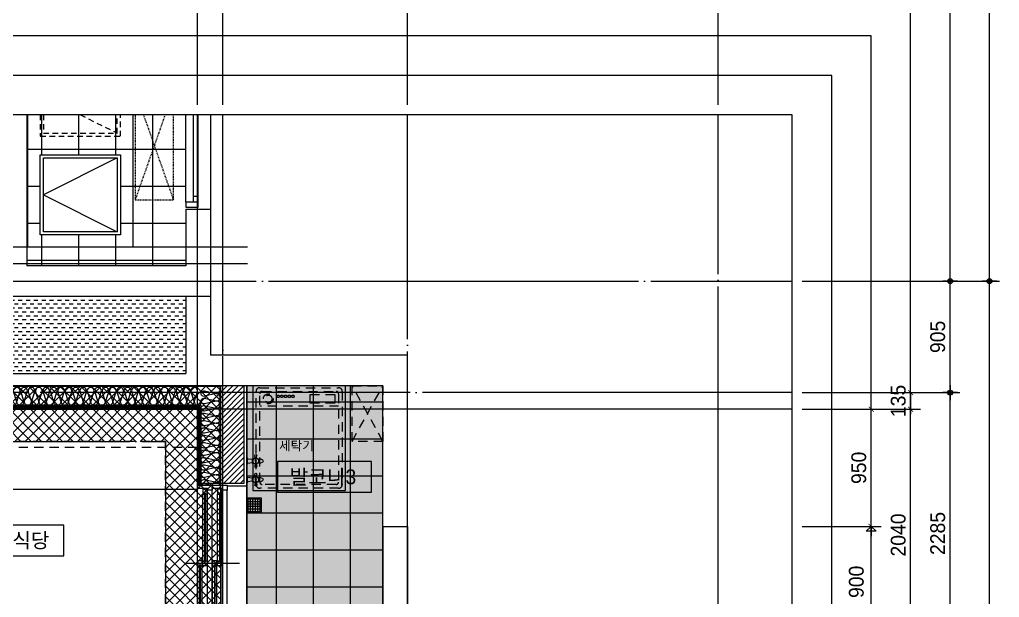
# Model space of a CAD drawing. Header units: millimetres. Extents: x -24416 to 92204, y -190080 to 23760.
# Drawn here: x 14016 to 21963, y -56785 to -52097 of the extents above; entities that cross this region are included whole.
import ezdxf
from ezdxf.enums import TextEntityAlignment as Align
from ezdxf.xclip import XClip

# ---------------------------------------------------------------- set-up
doc = ezdxf.new("R2010")
doc.units = ezdxf.units.MM
doc.header["$LTSCALE"] = 50
doc.header["$XCLIPFRAME"] = 0
for name, pattern in [('AUDIT_D_220706163347-0', [0]), ('CEN', [62, 60, -1, 0, -1]), ('HD', [2.5, 1.5, -1]), ('HID', [2.5, 1.5, -1])]:
    doc.linetypes.add(name, pattern=pattern)
doc.layers.get('defpoints').update_dxf_attribs({"color": 139})
for name, color, linetype in [('A-ELE8', 8, 'Continuous'), ('A-SOL252', 252, 'Continuous'), ('A_HAT', 8, 'Continuous'), ('AA-XXXX-DIMS', 7, 'Continuous'), ('AA-단열-바닥-욕실', 30, 'Continuous'), ('ARDM', 7, 'Continuous'), ('CEN_CON', 1, 'CEN'), ('CEN_WALL', 12, 'CEN'), ('CONC', 2, 'Continuous'), ('dan1', 7, 'HID'), ('DIM', 7, 'AUDIT_D_220706163347-0'), ('ELE3_CON', 7, 'Continuous'), ('ELE4', 4, 'Continuous'), ('ETC', 6, 'Continuous'), ('FIN', 6, 'Continuous'), ('FUR', 4, 'Continuous'), ('FUR_가구', 8, 'HD'), ('FUR_가전', 8, 'HID'), ('HAT', 9, 'Continuous'), ('INS', 252, 'Continuous'), ('INSUL', 8, 'Continuous'), ('WAL', 3, 'Continuous'), ('WAL_DRY', 7, 'Continuous'), ('WIN', 4, 'Continuous'), ('바닥타일', 8, 'Continuous'), ('수전', 4, 'Continuous'), ('실명', 3, 'AUDIT_D_220706163347-0'), ('실명박스', 7, 'AUDIT_D_220706163347-0')]:
    doc.layers.add(name, color=color, linetype=linetype)
for name, color, linetype, plot in [('AA-CEN', 1, 'CEN', False), ('AA-XXXX-MC', 153, 'AUDIT_D_220706163347-0', False), ('Defpoint', 135, 'Continuous', False), ('MC', 135, 'Continuous', False)]:
    doc.layers.add(name, color=color, linetype=linetype, plot=plot)
doc.styles.add('HAUD01', font='Dotum.ttf')
doc.styles.add('맑은 고딕', font='malgun.ttf')
doc.styles.add('맑은고딕', font='malgun.ttf', dxfattribs={"width": 0.9})
doc.dimstyles.new('DIM_40', dxfattribs={"dimscale": 40, "dimtxt": 3, "dimasz": 1, "dimexe": 2, "dimexo": 2, "dimgap": 1, "dimtad": 1, "dimdec": 0, "dimzin": 0, "dimdsep": 46, "dimtxsty": '맑은고딕', "dimblk1": 'DIMDOT', "dimblk2": 'DIMDOT', "dimsah": 1, "dimcen": 0.09, "dimdle": 2, "dimclrd": 7, "dimclre": 7, "dimclrt": 3, "dimadec": 0, "dimazin": 0, "dimtfac": 1, "dimtdec": 0, "dimtix": 1, "dimtmove": 2, "dimatfit": 3, "dimldrblk": 'DIMDOT', "dimfxl": 2, "dimtolj": 1, "dimtzin": 0, "dimarcsym": 0})
doc.dimstyles.new('MCDIM_40', dxfattribs={"dimscale": 40, "dimtxt": 3, "dimasz": 1, "dimexe": 2, "dimexo": 2, "dimgap": 1, "dimtad": 1, "dimdec": 0, "dimzin": 0, "dimdsep": 46, "dimtxsty": '맑은고딕', "dimblk1": 'ARCHTICK', "dimblk2": 'ARCHTICK', "dimsah": 1, "dimcen": 0.09, "dimdle": 2, "dimclrd": 7, "dimclre": 7, "dimclrt": 3, "dimadec": 0, "dimazin": 0, "dimtfac": 1, "dimtdec": 0, "dimtix": 1, "dimtmove": 2, "dimatfit": 3, "dimldrblk": 'ARCHTICK', "dimfxl": 1, "dimtolj": 1, "dimtzin": 0, "dimarcsym": 0})
doc.dimstyles.new('외부80-WIN', dxfattribs={"dimscale": 40, "dimtxt": 3, "dimasz": 1, "dimexe": 2, "dimexo": 2.5, "dimgap": 1.5, "dimtad": 1, "dimdec": 0, "dimzin": 0, "dimdsep": 46, "dimtxsty": '맑은고딕', "dimblk": 'DO2-2', "dimblk1": 'DO2-2', "dimblk2": 'DIMDOT', "dimcen": 0.09, "dimdle": 2, "dimclrd": 7, "dimclre": 7, "dimclrt": 3, "dimadec": 0, "dimazin": 0, "dimtfac": 1, "dimtdec": 0, "dimtix": 1, "dimtmove": 2, "dimatfit": 3, "dimldrblk": 'DO2-2', "dimfxl": 1, "dimtolj": 1, "dimtzin": 0, "dimarcsym": 0})

# ---------------------------------------------------------------- blocks, each defined once
blk = doc.blocks.new('실외기창_1000')
at = {"layer": 'WIN', "color": 8}
blk.add_line((960, 100), (40, 100), dxfattribs=at)
at = {"layer": 'WIN'}
for p, q in [((960, 36), (40, 36)), ((960, 0), (40, 0)), ((90, 36), (90, 0)), ((910, 36), (910, 0))]:
    blk.add_line(p, q, dxfattribs=at)
for points in [[(40, 100), (0, 100), (0, 0), (40, 0)], [(960, 100), (1000, 100), (1000, 0), (960, 0)]]:
    blk.add_lwpolyline(points, close=True, dxfattribs=at)
blk = doc.blocks.new('A$C24669fbc')
at = {"layer": 'Defpoint'}
blk.add_lwpolyline([(1650, 850), (0, 850), (0, 0), (1650, 0)], close=True, dxfattribs=at)
at = {"layer": 'ETC', "linetype": 'HD', "ltscale": 0.6}
for points in [[(100, 750), (750, 750), (750, 100), (100, 100)], [(125, 725), (725, 725), (725, 125), (125, 125)]]:
    blk.add_lwpolyline(points, close=True, dxfattribs=at)
blk.add_lwpolyline([(125, 125), (425, 725), (725, 125)], dxfattribs=at)
at = {"layer": 'ETC', "linetype": 'HD', "ltscale": 10}
for points in [[(1550, 750), (900, 750), (900, 100), (1550, 100)], [(1525, 725), (925, 725), (925, 125), (1525, 125)]]:
    blk.add_lwpolyline(points, close=True, dxfattribs=at)
blk.add_lwpolyline([(925, 125), (1225, 725), (1525, 125)], dxfattribs=at)
blk = doc.blocks.new('A$C8273e713')
at = {"layer": 'A-ELE8', "linetype": 'HID', "ltscale": 0.1}
for p, q in [((0, 310), (880, 0)), ((0, 0), (880, 310))]:
    blk.add_line(p, q, dxfattribs=at)
blk.add_lwpolyline([(0, 310), (880, 310), (880, 0), (0, 0)], close=True, dxfattribs=at)
blk = doc.blocks.new('U-84A(확장)1')
at = {"layer": '바닥타일'}
h = blk.add_hatch(dxfattribs=at)
h.set_pattern_fill('_USER', color=256, scale=300, double=1, pattern_type=0)
h.set_pattern_definition([(0, (498951.77, 179302.88), (0, 300), []), (90, (498951.77, 179302.88), (-300, 2e-14), [])])
h.paths.add_polyline_path([(13745, 1380), (14395, 1380), (14395, 730), (13745, 730)], flags=16)
h.paths.add_polyline_path([(14645, 1490), (14645, 200), (12840, 200), (12840, 1490)])
at = {"layer": 'CEN_CON'}
for p, q in [((14630, -300), (14630, 10635)), ((0, 0), (15195, 0))]:
    blk.add_line(p, q, dxfattribs=at)
at = {"layer": 'CONC'}
for p, q in [((14895, 0), (14895, 9745)), ((12720, 1490), (14645, 1490)), ((14645, 200), (14645, 1490)), ((14185, 200), (14645, 200)), ((14185, 200), (14185, 0)), ((14185, 0), (14895, 0))]:
    blk.add_line(p, q, dxfattribs=at)
at = {"layer": 'ELE3_CON'}
blk.add_line((13155, 0), (14185, 0), dxfattribs=at)
at = {"layer": 'MC'}
blk.add_line((14495, -300), (14495, 10635), dxfattribs=at)
blk.add_blockref('실외기창_1000', (13170, 100))
at = {"layer": 'A-ELE8', "linetype": 'HID', "ltscale": 0.1}
blk.add_blockref('A$C8273e713', (13230, 300), dxfattribs=at)
at = {"layer": 'ETC', "linetype": 'HD', "ltscale": 10}
blk.add_blockref('A$C24669fbc', (12845, 630), dxfattribs=at)
blk = doc.blocks.new('A$Ca96da67e')
at = {"layer": 'FUR_가구'}
for p, q in [((250, 450), (0, 0)), ((0, 450), (250, 0))]:
    blk.add_line(p, q, dxfattribs=at)
blk.add_lwpolyline([(250, 0), (0, 0), (0, 450), (250, 450)], close=True, dxfattribs=at)
blk = doc.blocks.new('FD')
at = {"layer": '수전'}
for p, q in [((110, -30), (10, -30)), ((110, -50), (10, -50)), ((110, -70), (10, -70)), ((30, -110), (30, -10)), ((50, -110), (50, -10)), ((70, -110), (70, -10)), ((90, -110), (90, -10)), ((110, -90), (10, -90))]:
    blk.add_line(p, q, dxfattribs=at)
for points in [[(0, -120), (120, -120), (120, 0), (0, 0)], [(10, -110), (110, -110), (110, -10), (10, -10)]]:
    blk.add_lwpolyline(points, close=True, dxfattribs=at)
blk = doc.blocks.new('수전')
at = {"layer": '수전'}
for p, q in [((0, 0), (58.5, 0, 0)), ((23.4, -71.3), (-14.8, -64.6)), ((23.4, -74.6), (-14.8, -81.3)), ((19.7, -49.8), (6.1, -63.4)), ((6.1, -63.4), (6.1, -68.2)), ((6.1, -77.6), (6.1, -82.5)), ((29.2, -7), (9.3, -7)), ((9.9, -7), (14.9, -42.9)), ((14.9, -42.9), (29.2, -42.9)), ((38.8, -49.8), (19.7, -49.8)), ((49.2, -7), (29.2, -7)), ((29.2, -42.9), (43.6, -42.9)), ((35.1, -71.3), (73.3, -64.6)), ((35.1, -74.6), (73.3, -81.3)), ((52.3, -63.4), (38.8, -49.8)), ((43.6, -42.9), (48.6, -7)), ((52.3, -68.2), (52.3, -63.4)), ((52.3, -82.5), (52.3, -77.6)), ((6.1, -82.5), (19.7, -96)), ((14.5, -117.3), (14.5, -90.9)), ((19.7, -96), (38.8, -96)), ((38.8, -96), (52.3, -82.5)), ((44, -90.9), (44, -117.3))]:
    blk.add_line(p, q, dxfattribs=at)
blk.add_circle((29.2, -72.9), 5.91, dxfattribs=at)
for centre, radius, start, end in [((11.8, 6), 13.2, 207.18523, 259.41198), ((46.7, 6), 13.2, 280.58802, 332.81477), ((-14.8, -72.9), 8.37, 90, 270), ((-12.4, -49.9), 28.1, 351.51099, 14.30798), ((70.8, -49.9), 28.1, 165.69202, 188.48901), ((73.3, -72.9), 8.37, 270, 90), ((29.2, -117.3), 14.7, 180, 0)]:
    blk.add_arc(centre, radius, start, end, dxfattribs=at)
blk = doc.blocks.new('insul1')
blk.add_lwpolyline([(0, 0, 0.480617), (0.146, 0.183), (0.004, 0.817, -1.249969), (0.296, 0.817), (0.154, 0.183, 0.480617), (0.3, 0, 0.480617)], format="xyb")
blk = doc.blocks.new('A$Cd15f0f88')
at = {"layer": 'Defpoint'}
for p, q in [((100, 1300), (340, 1300)), ((100, 0), (340, 0))]:
    blk.add_line(p, q, dxfattribs=at)
at = {"layer": 'WIN', "color": 8}
for p, q in [((100, 43), (100, 1257)), ((144, 670), (144, 1212)), ((179, 670), (179, 1212)), ((182, 55), (182, 1245)), ((220, 55), (220, 1245)), ((264, 670), (264, 1212)), ((299, 670), (299, 1212)), ((302, 55), (302, 1245)), ((340, 55), (340, 1245)), ((103, 88), (103, 630)), ((138, 88), (138, 630)), ((223, 88), (223, 630)), ((258, 88), (258, 630))]:
    blk.add_line(p, q, dxfattribs=at)
at = {"layer": 'WIN'}
blk.add_line((440, 650), (0, 650), dxfattribs=at)
for points in [[(182, 1245), (182, 1257), (100, 1257), (100, 1285), (220, 1285), (220, 1245), (182, 1245)], [(302, 1245), (302, 1257), (220, 1257), (220, 1285), (340, 1285), (340, 1245), (302, 1245)], [(164.5, 1212), (179, 1212), (179, 1252), (144, 1252), (144, 1212), (158.5, 1212)], [(158.5, 663), (164.5, 663), (164.5, 1219), (158.5, 1219), (158.5, 663)], [(284.5, 1212), (299, 1212), (299, 1252), (264, 1252), (264, 1212), (278.5, 1212)], [(278.5, 663), (284.5, 663), (284.5, 1219), (278.5, 1219), (278.5, 663)], [(123.5, 630), (138, 630), (138, 670), (103, 670), (103, 630), (117.5, 630)], [(117.5, 81), (123.5, 81), (123.5, 637), (117.5, 637), (117.5, 81)], [(164.5, 670), (179, 670), (179, 630), (144, 630), (144, 670), (158.5, 670)], [(243.5, 630), (258, 630), (258, 670), (223, 670), (223, 630), (237.5, 630)], [(237.5, 81), (243.5, 81), (243.5, 637), (237.5, 637), (237.5, 81)], [(284.5, 670), (299, 670), (299, 630), (264, 630), (264, 670), (278.5, 670)], [(123.5, 88), (138, 88), (138, 48), (103, 48), (103, 88), (117.5, 88)], [(243.5, 88), (258, 88), (258, 48), (223, 48), (223, 88), (237.5, 88)], [(182, 55), (182, 43), (100, 43), (100, 15), (220, 15), (220, 55), (182, 55)], [(302, 55), (302, 43), (220, 43), (220, 15), (340, 15), (340, 55), (302, 55)]]:
    blk.add_lwpolyline(points, dxfattribs=at)
blk = doc.blocks.new('DongSinsul_1')
at = {"layer": 'INSUL'}
blk.add_lwpolyline([(0, 0.25, 1.34403), (0.35, 0.25), (0.2, 0.75, -1.34403), (0.55, 0.75), (0.4, 0.25)], format="xyb", dxfattribs=at)
blk = doc.blocks.new('세탁기-850')
at = {"layer": 'defpoints'}
blk.add_lwpolyline([(0, 0), (-750, 0), (-750, -850), (0, -850)], close=True, dxfattribs=at)
at = {"layer": 'FUR_가전'}
blk.add_line((-55, -165), (-695, -165), dxfattribs=at)
for points in [[(-695, -830, -0.414214), (-725, -800), (-725, -45, -0.414214), (-695, -15), (-55, -15, -0.414214), (-25, -45), (-25, -800, -0.414214), (-55, -830)], [(-695, -780), (-695, -65, -0.414214), (-675, -45), (-75, -45, -0.414214), (-55, -65), (-55, -780, -0.414214), (-75, -800), (-675, -800, -0.414214)]]:
    blk.add_lwpolyline(points, format="xyb", close=True, dxfattribs=at)
blk.add_lwpolyline([(-85, -140), (-285, -140), (-285, -70), (-85, -70)], close=True, dxfattribs=at)
for centre, radius in [((-625.1, -105), 40), ((-625.1, -105), 30), ((-545.1, -85), 10), ((-515.1, -85), 10), ((-485.1, -85), 10), ((-455.1, -85), 10), ((-425.1, -85), 10)]:
    blk.add_circle(centre, radius, dxfattribs=at)
at = {"layer": 'FUR_가전', "style": '맑은 고딕'}
blk.add_text('세탁기', height=75, rotation=0, dxfattribs=at).set_placement((-537.9, -523.5))
blk = doc.blocks.new('U-84B(기본)', base_point=(204212.1, -50484.6))
at = {"layer": 'A-SOL252'}
h = blk.add_hatch(dxfattribs=at)
h.set_pattern_fill('DASH', color=256, scale=10, style=0)
h.set_pattern_definition([(2e-15, (203679.726, -50308.53), (31.75, 31.75), [31.75, -31.75])])
h.paths.add_polyline_path([(214792.1, -38759.6), (210887.1, -38759.6), (210887.1, -39384.6), (214792.1, -39384.6)])
at = {"layer": 'A_HAT'}
h = blk.add_hatch(dxfattribs=at)
h.set_pattern_fill('ANSI31', color=256, scale=10, style=0)
h.set_pattern_definition([(45, (-400, 0), (-22.4506403, 22.4506403), [])])
h.paths.add_polyline_path([(215077.1, -40274.6), (215267.1, -40274.6), (215267.1, -39484.6), (215077.1, -39484.6)])
at = {"layer": '바닥타일'}
h = blk.add_hatch(dxfattribs=at)
h.set_pattern_fill('_USER', color=256, scale=300, double=1, pattern_type=0)
h.set_pattern_definition([(0, (-400, 0), (0, 300), []), (90, (-400, 0), (-300, 2e-14), [])])
h.paths.add_polyline_path([(215287.1, -41724.6), (216392.1, -41724.6), (216392.1, -39484.6), (215287.1, -39484.6)])
at = {"layer": 'CEN_CON'}
for p, q in [((216592.1, -42204.6), (216592.1, -38454.6)), ((219112.1, -50977.8), (219112.1, -38454.6)), ((219712.1, -39539.6), (210537.1, -39539.6))]:
    blk.add_line(p, q, dxfattribs=at)
at = {"layer": 'CEN_WALL'}
blk.add_line((215092.1, -42244.6), (215092.1, -38454.6), dxfattribs=at)
at = {"layer": 'CONC'}
for p, q in [((214792.1, -38759.6), (214792.1, -39384.6)), ((214992.1, -38759.6), (214992.1, -39234.6)), ((216592.1, -39234.6), (214992.1, -39234.6)), ((216592.1, -40624.6), (216592.1, -39234.6)), ((210887.1, -39384.6), (214792.1, -39384.6)), ((210887.1, -39484.6), (214792.1, -39484.6)), ((216392.1, -39484.6), (214792.1, -39484.6)), ((216392.1, -40624.6), (216392.1, -39484.6)), ((216392.1, -40624.6), (216592.1, -40624.6))]:
    blk.add_line(p, q, dxfattribs=at)
at = {"layer": 'dan1'}
blk.add_lwpolyline([(214897.1, -42374.6), (214627.1, -42374.6), (214627.1, -39934.6), (211337.1, -39934.6), (211337.1, -43909.6)], dxfattribs=at)
at = {"layer": 'ELE3_CON'}
for p, q in [((216392.1, -40624.6), (216392.1, -41524.6)), ((216592.1, -40624.6), (216592.1, -41524.6))]:
    blk.add_line(p, q, dxfattribs=at)
at = {"layer": 'ELE4'}
blk.add_line((215287.1, -41554.6), (215287.1, -40294.6), dxfattribs=at)
at = {"layer": 'FIN'}
for p, q in [((215287.1, -40294.6), (215287.1, -39484.6)), ((215127.1, -40294.6), (215287.1, -40294.6))]:
    blk.add_line(p, q, dxfattribs=at)
at = {"layer": 'FUR'}
blk.add_lwpolyline([(214887.1, -39674.6), (214887.1, -40324.6), (211637.1, -40324.6), (211637.1, -41774.6), (213037.1, -41774.6), (213037.1, -42474.6), (211037.1, -42474.6), (211037.1, -39674.6)], close=True, dxfattribs=at)
at = {"layer": 'FUR', "linetype": 'HID'}
blk.add_lwpolyline([(214887.1, -39984.6), (211347.1, -39984.6), (211347.1, -42474.6)], dxfattribs=at)
at = {"layer": 'INS'}
for p, q in [((215072.1, -39489.6), (210897.1, -39489.6)), ((215072.1, -40289.6), (215072.1, -39489.6)), ((214917.1, -39644.6), (211007.1, -39644.6)), ((214917.1, -40289.6), (214917.1, -39644.6))]:
    blk.add_line(p, q, dxfattribs=at)
at = {"layer": 'MC'}
for p, q in [((214887.1, -45104.6), (214887.1, -38454.6)), ((219712.1, -39674.6), (210537.1, -39674.6))]:
    blk.add_line(p, q, dxfattribs=at)
at = {"layer": 'WAL'}
for p, q in [((215077.1, -40274.6), (215077.1, -39484.6)), ((215267.1, -40274.6), (215267.1, -39484.6)), ((215077.1, -40274.6), (215267.1, -40274.6))]:
    blk.add_line(p, q, dxfattribs=at)
at = {"layer": 'WAL_DRY'}
for p, q in [((214907.1, -39654.6), (211017.1, -39654.6)), ((214907.1, -40289.6), (214907.1, -39654.6)), ((214897.1, -39664.6), (211027.1, -39664.6)), ((214897.1, -40289.6), (214897.1, -39664.6))]:
    blk.add_line(p, q, dxfattribs=at)
at = {"layer": 'FUR_가구', "rotation": 180}
blk.add_blockref('A$Ca96da67e', (216392.1, -39484.6), dxfattribs=at)
at = {"layer": 'FUR_가전'}
blk.add_blockref('세탁기-850', (216087.1, -39484.6), dxfattribs=at)
at = {"layer": 'INS', "xscale": 150.0000000000001, "yscale": 150.0000000000001, "zscale": 150.0000000000001, "rotation": 90, "row_count": 1, "column_count": 13, "row_spacing": -3.155443620884047e-30, "column_spacing": 60.00000000000006}
blk.add_blockref('insul1', (215067.1, -40289.6), dxfattribs=at)
at = {"layer": 'INSUL', "xscale": -150, "yscale": 150, "zscale": 150, "row_count": 1, "column_count": 67, "row_spacing": 1, "column_spacing": -60}
blk.add_blockref('DongSinsul_1', (214917.1, -39644.6), dxfattribs=at)
at = {"layer": 'WIN'}
blk.add_blockref('A$Cd15f0f88', (214787.1, -41574.6), dxfattribs=at)
at = {"layer": '수전', "xscale": -1, "rotation": 90}
for p in [(215287.1, -40065.4), (215287.1, -40215.4)]:
    blk.add_blockref('수전', p, dxfattribs=at)
at = {"layer": '수전'}
blk.add_blockref('FD', (215287.1, -40394.6), dxfattribs=at)
blk = doc.blocks.new('A$C415C5DAF')
at = {"layer": 'AA-XXXX-MC'}
blk.add_line((2972.8, -73196.1), (2972.8, -71246.3), dxfattribs=at)
at = {"layer": 'CEN_CON'}
for p, q in [((3177.8, -73196.1), (3177.8, -71246.3)), ((4677.8, -72416.1), (4677.8, -71246.3)), ((7197.8, -72416.1), (7197.8, -71246.3)), ((-8850.8, -72596.1), (7797.8, -72596.1))]:
    blk.add_line(p, q, dxfattribs=at)
at = {"layer": '실명박스'}
for points in [[(3621.6, -74058.6), (3621.6, -74308.6), (4383.7, -74308.6), (4383.7, -74058.6)], [(973.8, -74575.7), (973.8, -74825.7), (1888.8, -74825.7), (1888.8, -74575.7)]]:
    blk.add_lwpolyline(points, close=True, dxfattribs=at)
at = {"layer": '실명', "style": 'HAUD01'}
for s, p in [('발코니3', (3990.9, -74182.7)), ('주방/식당', (1449.8, -74698.9))]:
    blk.add_text(s, height=120, dxfattribs=at).set_placement(p, align=Align.MIDDLE)
blk = doc.blocks.new('A$C1CAF0AFA')
at = {"layer": 'ETC'}
h = blk.add_hatch(dxfattribs=at)
h.set_pattern_fill('CROSS', color=256, scale=10, angle=45)
h.set_pattern_definition([(45, (139301.993, -23760), (7e-15, 89.80256), [31.75, -95.25]), (135, (139324.444, -23760), (-89.80256, 7e-15), [31.75, -95.25])])
h.paths.add_polyline_path([(17833.2, -89629), (19483.2, -89629), (19483.2, -88339), (17833.2, -88339)])
h.paths.add_polyline_path([(4908.2, -89629), (4908.2, -88524), (15858.2, -88524), (15858.2, -88349), (17703.2, -88349), (17703.2, -89629)])
h.paths.add_polyline_path([(15858.2, -81069), (16963.2, -81069), (16963.2, -78829), (15858.2, -78829)])
h.paths.add_polyline_path([(17858.2, -81269), (19483.2, -81269), (19483.2, -88139), (18378.2, -88139), (18378.2, -83949), (17758.2, -83949), (17758.2, -81269)])
at = {"layer": 'HAT'}
h = blk.add_hatch(dxfattribs=at)
h.set_pattern_fill('_USER', color=5, scale=60, angle=45, double=1, pattern_type=0)
h.set_pattern_definition([(45, (0, -23760), (-42.426407, 42.426407), []), (135, (0, -23760), (-42.426407, -42.426407), [])])
h.paths.add_polyline_path([(4908.2, -83254), (11398.2, -83254), (11398.2, -82931.5), (11598.2, -82931.5), (11598.2, -83254), (11908.2, -83254), (11908.2, -79279), (15198.2, -79279), (15198.2, -81719), (15468.2, -81719), (15468.2, -81069), (15648.2, -81069), (15648.2, -78829), (11458.2, -78829), (11458.2, -82804), (8758.2, -82804), (8758.2, -82654), (7358.2, -82654), (7358.2, -82804), (4908.2, -82804)])
h.paths.add_polyline_path([(4908.2, -87864), (10748.2, -87864), (10748.2, -88154), (10948.2, -88154), (10948.2, -87864), (15198.2, -87864), (15198.2, -87689), (15468.2, -87689), (15468.2, -87979), (15668.2, -87979), (15668.2, -87689), (17718.2, -87689), (17718.2, -84609), (17098.2, -84609), (17098.2, -81719), (15668.2, -81719), (15668.2, -81269), (17548.2, -81269), (17548.2, -84159), (18168.2, -84159), (18168.2, -88139), (15648.2, -88139), (15648.2, -88314), (4908.2, -88314)])
at = {"layer": 'AA-CEN', "color": 4}
blk.add_lwpolyline([(4908.2, -83254), (11398.2, -83254), (11398.2, -82931.5), (11598.2, -82931.5), (11598.2, -83254), (11908.2, -83254), (11908.2, -79279), (15198.2, -79279), (15198.2, -81719), (15468.2, -81719), (15468.2, -81069), (15648.2, -81069), (15648.2, -78829), (11458.2, -78829), (11458.2, -82804), (8758.2, -82804), (8758.2, -82654), (7358.2, -82654), (7358.2, -82804), (4908.2, -82804)], close=True, dxfattribs=at)
at = {"layer": 'AA-CEN'}
blk.add_lwpolyline([(15858.2, -81069), (16963.2, -81069), (16963.2, -78829), (15858.2, -78829)], close=True, dxfattribs=at)
blk = doc.blocks.new('_ArchTick')
at = {"color": 0, "linetype": 'ByBlock', "const_width": 0.15}
blk.add_lwpolyline([(-0.5, -0.5), (0.5, 0.5)], dxfattribs=at)
blk = doc.blocks.new('*D82')
at = {"layer": 'defpoints', "color": 0, "transparency": 16777216}
for p in [(23369.9, -78884), (23369.9, -79019), (24329.9, -79019)]:
    blk.add_point(p, dxfattribs=at)
at = {"layer": 'DIM', "color": 7, "lineweight": -2, "transparency": 16777216}
for p, q in [((23449.9, -78884), (24409.9, -78884)), ((24329.9, -78884), (24329.9, -78844)), ((24329.9, -78884), (24329.9, -79019)), ((23449.9, -79019), (24409.9, -79019)), ((24329.9, -79019), (24329.9, -79059))]:
    blk.add_line(p, q, dxfattribs=at)
at = {"layer": 'DIM', "color": 7, "lineweight": -2, "transparency": 16777216, "xscale": 40, "yscale": 40, "zscale": 40}
for p, rotation in [((24329.9, -78884), 270), ((24329.9, -79019), 90)]:
    blk.add_blockref('_ArchTick', p, dxfattribs=dict(at, rotation=rotation))
at = {"layer": 'DIM', "color": 3, "transparency": 16777216, "insert": (24229.9, -78951.5), "char_height": 120, "attachment_point": 5, "rotation": 90, "style": 'HAUD01'}
blk.add_mtext('\\A1;135', dxfattribs=at)
blk = doc.blocks.new('*D88')
at = {"layer": 'defpoints', "color": 0, "transparency": 16777216}
for p in [(23369.9, -79019), (24329.9, -79019), (23369.9, -81059)]:
    blk.add_point(p, dxfattribs=at)
at = {"layer": 'DIM', "color": 7, "lineweight": -2, "transparency": 16777216}
for p, q in [((24329.9, -81139), (24329.9, -78939)), ((23449.9, -79019), (24409.9, -79019)), ((23449.9, -81059), (24409.9, -81059))]:
    blk.add_line(p, q, dxfattribs=at)
at = {"layer": 'DIM', "color": 7, "lineweight": -2, "transparency": 16777216, "xscale": 40, "yscale": 40, "zscale": 40}
for p, rotation in [((24329.9, -79019), 90), ((24329.9, -81059), 270)]:
    blk.add_blockref('_ArchTick', p, dxfattribs=dict(at, rotation=rotation))
at = {"layer": 'DIM', "color": 3, "transparency": 16777216, "insert": (24229.9, -80039), "char_height": 120, "attachment_point": 5, "rotation": 90, "style": 'HAUD01'}
blk.add_mtext('\\A1;2040', dxfattribs=at)
blk = doc.blocks.new('*D450')
at = {"layer": 'defpoints', "color": 0, "transparency": 16777216}
for p in [(18544.9, -75669.2), (14694.9, -76629.2), (18544.9, -76629.2)]:
    blk.add_point(p, dxfattribs=at)
at = {"layer": 'DIM', "color": 7, "lineweight": -2, "transparency": 16777216}
for p, q in [((14694.9, -76549.2), (14694.9, -75589.2)), ((18544.9, -76549.2), (18544.9, -75589.2)), ((14614.9, -75669.2), (18624.9, -75669.2))]:
    blk.add_line(p, q, dxfattribs=at)
at = {"layer": 'DIM', "color": 7, "lineweight": -2, "transparency": 16777216, "xscale": 40, "yscale": 40, "zscale": 40, "rotation": 180}
blk.add_blockref('_ArchTick', (14694.9, -75669.2), dxfattribs=at)
at = {"layer": 'DIM', "color": 7, "lineweight": -2, "transparency": 16777216, "xscale": 40, "yscale": 40, "zscale": 40}
blk.add_blockref('_ArchTick', (18544.9, -75669.2), dxfattribs=at)
at = {"layer": 'DIM', "color": 3, "transparency": 16777216, "insert": (16619.9, -75569.1), "char_height": 120, "attachment_point": 5, "style": 'HAUD01'}
blk.add_mtext('\\A1;3850', dxfattribs=at)
blk = doc.blocks.new('*D451')
at = {"layer": 'defpoints', "color": 0, "transparency": 16777216}
for p in [(18749.9, -75669.2), (18544.9, -76629.2), (18749.9, -76629.2)]:
    blk.add_point(p, dxfattribs=at)
at = {"layer": 'DIM', "color": 7, "lineweight": -2, "transparency": 16777216}
for p, q in [((18544.9, -76549.2), (18544.9, -75589.2)), ((18749.9, -76549.2), (18749.9, -75589.2)), ((18544.9, -75669.2), (18504.9, -75669.2)), ((18544.9, -75669.2), (18749.9, -75669.2)), ((18749.9, -75669.2), (18789.9, -75669.2))]:
    blk.add_line(p, q, dxfattribs=at)
at = {"layer": 'DIM', "color": 7, "lineweight": -2, "transparency": 16777216, "xscale": 40, "yscale": 40, "zscale": 40}
blk.add_blockref('_ArchTick', (18544.9, -75669.2), dxfattribs=at)
at = {"layer": 'DIM', "color": 7, "lineweight": -2, "transparency": 16777216, "xscale": 40, "yscale": 40, "zscale": 40, "rotation": 180}
blk.add_blockref('_ArchTick', (18749.9, -75669.2), dxfattribs=at)
at = {"layer": 'DIM', "color": 3, "transparency": 16777216, "insert": (18647.4, -75569.1), "char_height": 120, "attachment_point": 5, "style": 'HAUD01'}
blk.add_mtext('\\A1;205', dxfattribs=at)
blk = doc.blocks.new('DIMDOT')
at = {"layer": 'AA-XXXX-DIMS'}
for p, q in [((-1.5, 0), (1.5, 0)), ((0, -1.5), (0, 1.5))]:
    blk.add_line(p, q, dxfattribs=at)
for radius in [0.5, 0.25]:
    blk.add_circle((0, 0), radius, dxfattribs=at)
blk = doc.blocks.new('*D470')
at = {"layer": 'defpoints', "color": 0, "transparency": 16777216}
for p in [(23369.9, -77979), (24969.9, -77979), (23369.9, -89829)]:
    blk.add_point(p, dxfattribs=at)
at = {"layer": 'DIM', "color": 7, "lineweight": -2, "transparency": 16777216}
for p, q in [((23449.9, -77979), (25049.9, -77979)), ((24969.9, -89789), (24969.9, -78019)), ((23449.9, -89829), (25049.9, -89829))]:
    blk.add_line(p, q, dxfattribs=at)
at = {"layer": 'DIM', "color": 7, "lineweight": -2, "transparency": 16777216, "xscale": 40, "yscale": 40, "zscale": 40}
for p, rotation in [((24969.9, -77979), 90), ((24969.9, -89829), 270)]:
    blk.add_blockref('DIMDOT', p, dxfattribs=dict(at, rotation=rotation))
at = {"layer": 'DIM', "color": 3, "transparency": 16777216, "insert": (24869.9, -83904), "char_height": 120, "attachment_point": 5, "rotation": 90, "style": 'HAUD01'}
blk.add_mtext('\\A1;11850', dxfattribs=at)
blk = doc.blocks.new('*D474')
at = {"layer": 'defpoints', "color": 0, "transparency": 16777216}
for p in [(23369.9, -78884), (24649.9, -78884), (23369.9, -81169)]:
    blk.add_point(p, dxfattribs=at)
at = {"layer": 'DIM', "color": 7, "lineweight": -2, "transparency": 16777216}
for p, q in [((23449.9, -78884), (24729.9, -78884)), ((24649.9, -81129), (24649.9, -78924)), ((23449.9, -81169), (24729.9, -81169))]:
    blk.add_line(p, q, dxfattribs=at)
at = {"layer": 'DIM', "color": 7, "lineweight": -2, "transparency": 16777216, "xscale": 40, "yscale": 40, "zscale": 40}
for p, rotation in [((24649.9, -78884), 90), ((24649.9, -81169), 270)]:
    blk.add_blockref('DIMDOT', p, dxfattribs=dict(at, rotation=rotation))
at = {"layer": 'DIM', "color": 3, "transparency": 16777216, "insert": (24549.9, -80026.5), "char_height": 120, "attachment_point": 5, "rotation": 90, "style": 'HAUD01'}
blk.add_mtext('\\A1;2285', dxfattribs=at)
blk = doc.blocks.new('*D475')
at = {"layer": 'defpoints', "color": 0, "transparency": 16777216}
for p in [(23369.9, -77979), (24649.9, -77979), (23369.9, -78884)]:
    blk.add_point(p, dxfattribs=at)
at = {"layer": 'DIM', "color": 7, "lineweight": -2, "transparency": 16777216}
for p, q in [((23449.9, -77979), (24729.9, -77979)), ((24649.9, -78844), (24649.9, -78019)), ((23449.9, -78884), (24729.9, -78884))]:
    blk.add_line(p, q, dxfattribs=at)
at = {"layer": 'DIM', "color": 7, "lineweight": -2, "transparency": 16777216, "xscale": 40, "yscale": 40, "zscale": 40}
for p, rotation in [((24649.9, -77979), 90), ((24649.9, -78884), 270)]:
    blk.add_blockref('DIMDOT', p, dxfattribs=dict(at, rotation=rotation))
at = {"layer": 'DIM', "color": 3, "transparency": 16777216, "insert": (24549.9, -78431.5), "char_height": 120, "attachment_point": 5, "rotation": 90, "style": 'HAUD01'}
blk.add_mtext('\\A1;905', dxfattribs=at)
blk = doc.blocks.new('DO2-2')
at = {"layer": 'ARDM'}
blk.add_line((0, 0), (-2, 0), dxfattribs=at)
blk.add_lwpolyline([(-1, -1), (-1, 1), (0, 0)], close=True, dxfattribs=at)
blk = doc.blocks.new('*D486')
at = {"layer": 'defpoints', "color": 0, "transparency": 16777216}
for p in [(23369.9, -79969), (24009.9, -79969), (23369.9, -80869)]:
    blk.add_point(p, dxfattribs=at)
at = {"layer": 'DIM', "color": 7, "lineweight": -2, "transparency": 16777216}
for p, q in [((23469.9, -79969), (24089.9, -79969)), ((24009.9, -80829), (24009.9, -80009)), ((23469.9, -80869), (24089.9, -80869))]:
    blk.add_line(p, q, dxfattribs=at)
at = {"layer": 'DIM', "color": 7, "lineweight": -2, "transparency": 16777216, "xscale": 40, "yscale": 40, "zscale": 40}
for p, rotation in [((24009.9, -79969), 90), ((24009.9, -80869), 270)]:
    blk.add_blockref('DO2-2', p, dxfattribs=dict(at, rotation=rotation))
at = {"layer": 'DIM', "color": 3, "transparency": 16777216, "insert": (23889.9, -80419), "char_height": 120, "attachment_point": 5, "rotation": 90, "style": 'HAUD01'}
blk.add_mtext('\\A1;900', dxfattribs=at)
blk = doc.blocks.new('*D487')
at = {"layer": 'defpoints', "color": 0, "transparency": 16777216}
for p in [(23369.9, -79019), (24009.9, -79019), (23369.9, -79969)]:
    blk.add_point(p, dxfattribs=at)
at = {"layer": 'DIM', "color": 7, "lineweight": -2, "transparency": 16777216}
for p, q in [((24009.9, -80049), (24009.9, -78939)), ((23449.9, -79019), (24089.9, -79019)), ((23449.9, -79969), (24089.9, -79969))]:
    blk.add_line(p, q, dxfattribs=at)
at = {"layer": 'DIM', "color": 7, "lineweight": -2, "transparency": 16777216, "xscale": 40, "yscale": 40, "zscale": 40}
for p, rotation in [((24009.9, -79019), 90), ((24009.9, -79969), 270)]:
    blk.add_blockref('_ArchTick', p, dxfattribs=dict(at, rotation=rotation))
at = {"layer": 'DIM', "color": 3, "transparency": 16777216, "insert": (23909.9, -79494), "char_height": 120, "attachment_point": 5, "rotation": 90, "style": 'HAUD01'}
blk.add_mtext('\\A1;950', dxfattribs=at)
blk = doc.blocks.new('*D609')
at = {"layer": 'defpoints', "color": 0, "transparency": 16777216}
for p in [(22769.9, -75029.2), (7869.9, -76629.2), (22769.9, -76629.2)]:
    blk.add_point(p, dxfattribs=at)
at = {"layer": 'DIM', "color": 7, "lineweight": -2, "transparency": 16777216}
for p, q in [((7869.9, -76549.2), (7869.9, -74949.2)), ((22769.9, -76549.2), (22769.9, -74949.2)), ((7909.9, -75029.2), (22729.9, -75029.2))]:
    blk.add_line(p, q, dxfattribs=at)
at = {"layer": 'DIM', "color": 7, "lineweight": -2, "transparency": 16777216, "xscale": 40, "yscale": 40, "zscale": 40, "rotation": 180}
blk.add_blockref('DIMDOT', (7869.9, -75029.2), dxfattribs=at)
at = {"layer": 'DIM', "color": 7, "lineweight": -2, "transparency": 16777216, "xscale": 40, "yscale": 40, "zscale": 40}
blk.add_blockref('DIMDOT', (22769.9, -75029.2), dxfattribs=at)
at = {"layer": 'DIM', "color": 3, "transparency": 16777216, "insert": (15319.9, -74929.1), "char_height": 120, "attachment_point": 5, "style": 'HAUD01'}
blk.add_mtext('\\A1;14900', dxfattribs=at)
blk = doc.blocks.new('*D614')
at = {"layer": 'defpoints', "color": 0, "transparency": 16777216}
for p in [(18749.9, -75349.2), (14559.9, -76629.2), (18749.9, -76629.2)]:
    blk.add_point(p, dxfattribs=at)
at = {"layer": 'DIM', "color": 7, "lineweight": -2, "transparency": 16777216}
for p, q in [((14559.9, -76549.2), (14559.9, -75269.2)), ((18749.9, -76549.2), (18749.9, -75269.2)), ((14599.9, -75349.2), (18709.9, -75349.2))]:
    blk.add_line(p, q, dxfattribs=at)
at = {"layer": 'DIM', "color": 7, "lineweight": -2, "transparency": 16777216, "xscale": 40, "yscale": 40, "zscale": 40, "rotation": 180}
blk.add_blockref('DIMDOT', (14559.9, -75349.2), dxfattribs=at)
at = {"layer": 'DIM', "color": 7, "lineweight": -2, "transparency": 16777216, "xscale": 40, "yscale": 40, "zscale": 40}
blk.add_blockref('DIMDOT', (18749.9, -75349.2), dxfattribs=at)
at = {"layer": 'DIM', "color": 3, "transparency": 16777216, "insert": (16654.9, -75249.1), "char_height": 120, "attachment_point": 5, "style": 'HAUD01'}
blk.add_mtext('\\A1;4190', dxfattribs=at)
blk = doc.blocks.new('*D615')
at = {"layer": 'defpoints', "color": 0, "transparency": 16777216}
for p in [(20249.9, -75349.2), (18749.9, -76629.2), (20249.9, -76629.2)]:
    blk.add_point(p, dxfattribs=at)
at = {"layer": 'DIM', "color": 7, "lineweight": -2, "transparency": 16777216}
for p, q in [((18749.9, -76549.2), (18749.9, -75269.2)), ((20249.9, -76549.2), (20249.9, -75269.2)), ((18789.9, -75349.2), (20209.9, -75349.2))]:
    blk.add_line(p, q, dxfattribs=at)
at = {"layer": 'DIM', "color": 7, "lineweight": -2, "transparency": 16777216, "xscale": 40, "yscale": 40, "zscale": 40, "rotation": 180}
blk.add_blockref('DIMDOT', (18749.9, -75349.2), dxfattribs=at)
at = {"layer": 'DIM', "color": 7, "lineweight": -2, "transparency": 16777216, "xscale": 40, "yscale": 40, "zscale": 40}
blk.add_blockref('DIMDOT', (20249.9, -75349.2), dxfattribs=at)
at = {"layer": 'DIM', "color": 3, "transparency": 16777216, "insert": (19499.9, -75249.1), "char_height": 120, "attachment_point": 5, "style": 'HAUD01'}
blk.add_mtext('\\A1;1500', dxfattribs=at)
blk = doc.blocks.new('*D616')
at = {"layer": 'defpoints', "color": 0, "transparency": 16777216}
for p in [(22769.9, -75349.2), (20249.9, -76629.2), (22769.9, -76629.2)]:
    blk.add_point(p, dxfattribs=at)
at = {"layer": 'DIM', "color": 7, "lineweight": -2, "transparency": 16777216}
for p, q in [((20249.9, -76549.2), (20249.9, -75269.2)), ((22769.9, -76549.2), (22769.9, -75269.2)), ((20289.9, -75349.2), (22729.9, -75349.2))]:
    blk.add_line(p, q, dxfattribs=at)
at = {"layer": 'DIM', "color": 7, "lineweight": -2, "transparency": 16777216, "xscale": 40, "yscale": 40, "zscale": 40, "rotation": 180}
blk.add_blockref('DIMDOT', (20249.9, -75349.2), dxfattribs=at)
at = {"layer": 'DIM', "color": 7, "lineweight": -2, "transparency": 16777216, "xscale": 40, "yscale": 40, "zscale": 40}
blk.add_blockref('DIMDOT', (22769.9, -75349.2), dxfattribs=at)
at = {"layer": 'DIM', "color": 3, "transparency": 16777216, "insert": (21509.9, -75249.1), "char_height": 120, "attachment_point": 5, "style": 'HAUD01'}
blk.add_mtext('\\A1;2520', dxfattribs=at)
blk = doc.blocks.new('DIM-1108')
at = {"layer": 'DIM'}
for base, p1, p2, dimstyle, override, picture, middle in [((22769.9, -75029.2), (7869.9, -76629.2), (22769.9, -76629.2), 'DIM_40', {"dimscale": 40, "dimtxsty": 'HAUD01'}, '*D609', (15319.9, -74929.1)), ((18749.9, -75349.2), (14559.9, -76629.2), (18749.9, -76629.2), 'DIM_40', {"dimscale": 40, "dimtxsty": 'HAUD01'}, '*D614', (16654.9, -75249.1)), ((20249.9, -75349.2), (18749.9, -76629.2), (20249.9, -76629.2), 'DIM_40', {"dimscale": 40, "dimtxsty": 'HAUD01'}, '*D615', (19499.9, -75249.1)), ((22769.9, -75349.2), (20249.9, -76629.2), (22769.9, -76629.2), 'DIM_40', {"dimscale": 40, "dimtxsty": 'HAUD01'}, '*D616', (21509.9, -75249.1)), ((18544.9, -75669.2), (14694.9, -76629.2), (18544.9, -76629.2), 'MCDIM_40', {"dimtxsty": 'HAUD01'}, '*D450', (16619.9, -75569.1)), ((18749.9, -75669.2), (18544.9, -76629.2), (18749.9, -76629.2), 'MCDIM_40', {"dimtxsty": 'HAUD01'}, '*D451', (18647.4, -75569.1))]:
    dim = blk.add_linear_dim(base=base, p1=p1, p2=p2, dimstyle=dimstyle, override=override, dxfattribs=at)
    dim.commit()
    dim.dimension.update_dxf_attribs({"geometry": picture, "text_midpoint": middle})
for base, p1, p2, angle, dimstyle, override, picture, middle in [((24969.9, -77979), (23369.9, -89829), (23369.9, -77979), 270, 'DIM_40', {"dimscale": 40, "dimtxsty": 'HAUD01'}, '*D470', (24869.9, -83904)), ((24649.9, -77979), (23369.9, -78884), (23369.9, -77979), 270, 'DIM_40', {"dimscale": 40, "dimtxsty": 'HAUD01'}, '*D475', (24549.9, -78431.5)), ((24329.9, -79019), (23369.9, -78884), (23369.9, -79019), 90, 'MCDIM_40', {"dimtxsty": 'HAUD01'}, '*D82', (24229.9, -78951.5)), ((24649.9, -78884), (23369.9, -81169), (23369.9, -78884), 270, 'DIM_40', {"dimscale": 40, "dimtxsty": 'HAUD01'}, '*D474', (24549.9, -80026.5)), ((24329.9, -79019), (23369.9, -81059), (23369.9, -79019), 270, 'MCDIM_40', {"dimtxsty": 'HAUD01'}, '*D88', (24229.9, -80039)), ((24009.9, -79019), (23369.9, -79969), (23369.9, -79019), 270, 'MCDIM_40', {"dimtxsty": 'HAUD01'}, '*D487', (23909.9, -79494)), ((24009.9, -79969), (23369.9, -80869), (23369.9, -79969), 270, '외부80-WIN', {"dimtxsty": 'HAUD01'}, '*D486', (23889.9, -80419))]:
    dim = blk.add_linear_dim(base=base, p1=p1, p2=p2, angle=angle, dimstyle=dimstyle, override=override, dxfattribs=at)
    dim.commit()
    dim.dimension.update_dxf_attribs({"geometry": picture, "text_midpoint": middle})

msp = doc.modelspace()

# ---------------------------------------------------------------- linework, layer by layer
at = {"layer": 'defpoints'}
for points in [[(2034.6, -51269.2), (2034.6, -67969), (21883.2, -67969), (21883.2, -51269.2)], [(2354.6, -51589.2), (2354.6, -67649), (21563.2, -67649), (21563.2, -51589.2)], [(2674.6, -51909.2), (2674.6, -67329), (21243.2, -67329), (21243.2, -51909.2)], [(2994.6, -52229.2), (2994.6, -67009), (20923.2, -67009), (20923.2, -52229.2)], [(3314.6, -52549.2), (3314.6, -66689), (20603.2, -66689), (20603.2, -52549.2)], [(3634.6, -52869.2), (3634.6, -66369), (20283.2, -66369), (20283.2, -52869.2)]]:
    msp.add_lwpolyline(points, close=True, dxfattribs=at)

# ---------------------------------------------------------------- block references
for name, p in [('DIM-1108', (-3086.8, 23760)), ('U-84B(기본)', (4783.2, -66069))]:
    msp.add_blockref(name, p)
ref = msp.add_blockref('U-84A(확장)1', (15563.2, -39449), dxfattribs=dict(xscale=-1, rotation=90))
XClip(ref).set_block_clipping_path([(13420.2065091218, -4720), (26920, 11928.5649148573)])
at = {"layer": 'AA-단열-바닥-욕실'}
msp.add_blockref('A$C1CAF0AFA', (0, 23760), dxfattribs=at)
at = {"layer": '실명박스'}
msp.add_blockref('A$C415C5DAF', (12485.4, 18377.1), dxfattribs=at)

doc.saveas('drawing.dxf')
